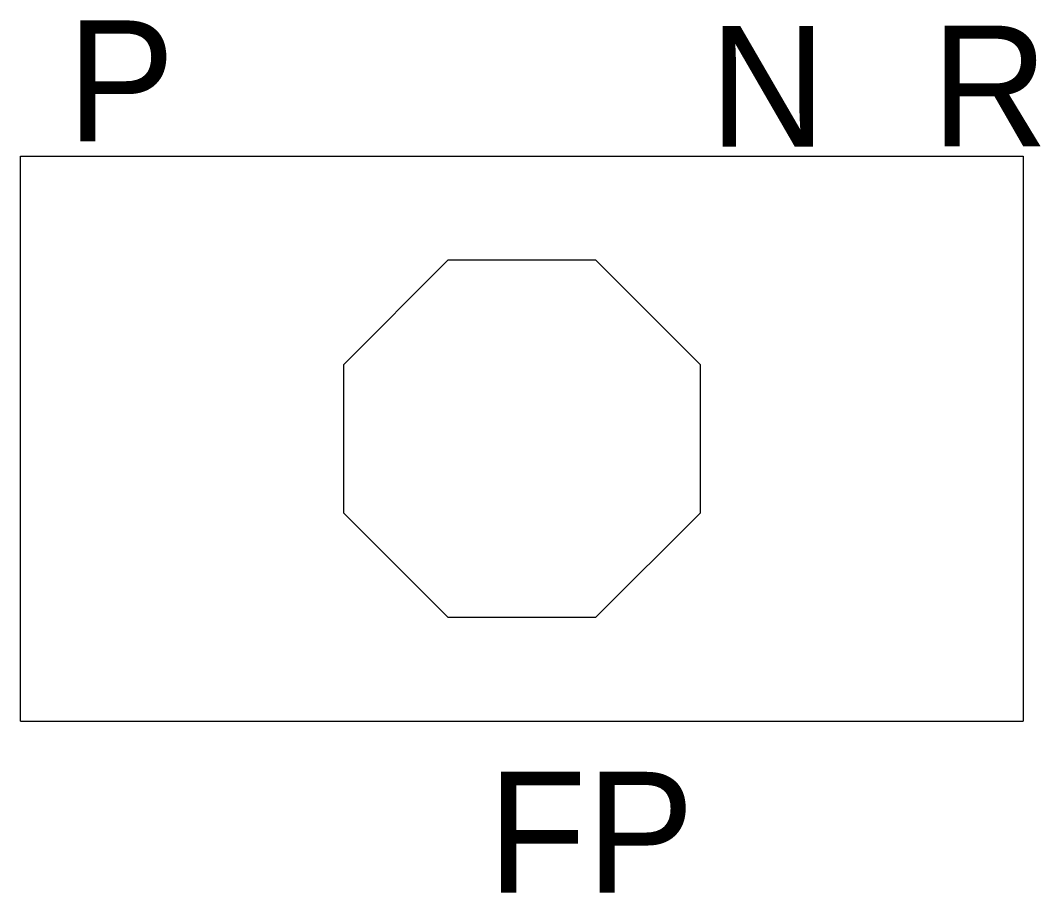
# Model space of a CAD drawing. Extents: x -0.311 to 0.322, y -0.282 to 0.26.
import ezdxf

# ---------------------------------------------------------------- set-up
doc = ezdxf.new("R2010")
doc.units = 0
doc.layers.add('ILUMINACAO', color=1, linetype='CONTINUOUS')

msp = doc.modelspace()

# ---------------------------------------------------------------- linework, layer by layer
at = {"layer": 'ILUMINACAO', "color": 0}
for p, q in [((-0.31146, -0.17538), (-0.31146, 0.17538)), ((-0.31146, 0.17538), (0.31146, 0.17538)), ((0.31132, 0.17538), (0.31132, 0.17403)), ((0.31146, 0.17538), (0.31146, -0.17538)), ((-0.31146, -0.17538), (0.31146, -0.17538))]:
    msp.add_line(p, q, dxfattribs=at)
msp.add_lwpolyline([(-0.04589, 0.11087), (-0.11083, 0.04593), (-0.11083, -0.04592), (-0.04589, -0.11086), (0.04595, -0.11086), (0.1109, -0.04592), (0.1109, 0.04593), (0.04595, 0.11087)], close=True, dxfattribs=at)

# ---------------------------------------------------------------- texts
for tag, p, s, flags in [('P', (-0.28243, 0.18478), '92.4', 1), ('N', (0.11654, 0.18138), '', 4), ('R', (0.25446, 0.18154), '', 4), ('FP', (-0.02108, -0.28183), '0.5', 13)]:
    msp.add_attdef(tag, p, s, height=0.075, dxfattribs=dict(at, flags=flags))

doc.saveas('drawing.dxf')
